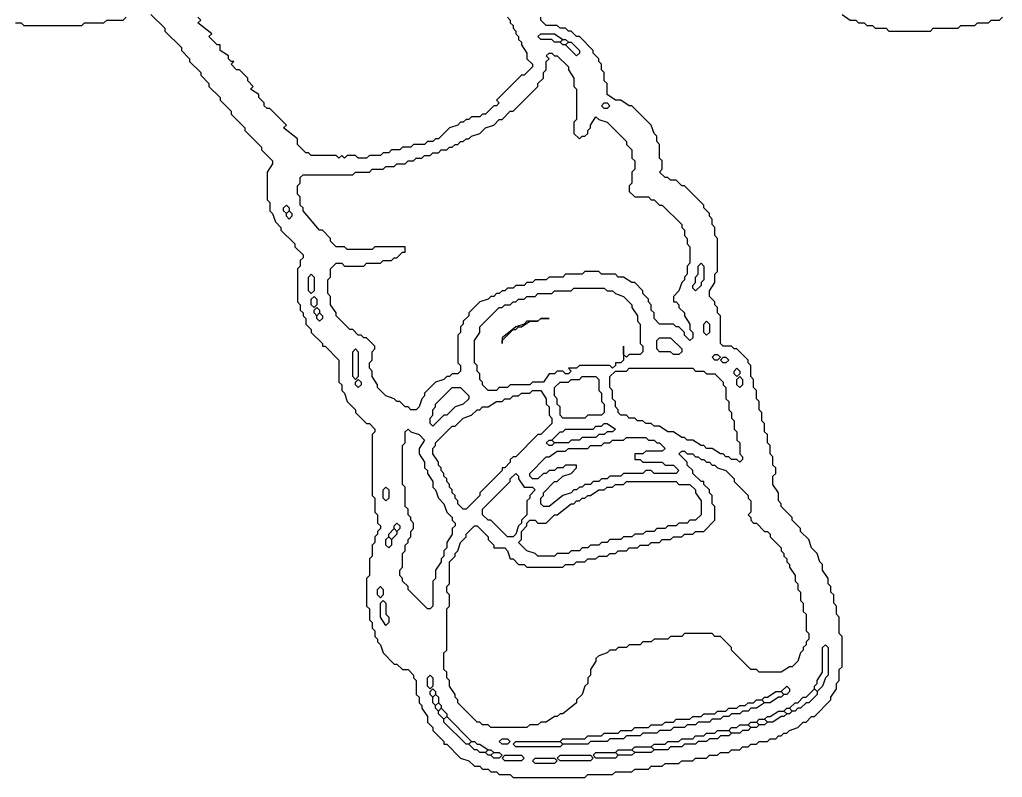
# Model space of a CAD drawing. Header units: millimetres. Extents: x 2 to 58.7, y 4.2 to 84.
# Drawn here: x 21.36 to 42.9, y 4.18 to 20.8 of the extents above; entities that cross this region are included whole.
import ezdxf

# ---------------------------------------------------------------- set-up
doc = ezdxf.new("R2010")
doc.units = ezdxf.units.MM
doc.layers.add('RAISED_METAL', color=7, linetype='Continuous')

msp = doc.modelspace()

# ---------------------------------------------------------------- linework, layer by layer
at = {"layer": 'RAISED_METAL'}
for points in [[(24.24, 20.909), (24.543, 20.606), (24.543, 20.545), (24.906, 20.182), (24.906, 20.121), (25.088, 19.939), (25.088, 19.879), (25.33, 19.636), (25.33, 19.576), (25.512, 19.394), (25.512, 19.333), (25.755, 19.091), (25.755, 19.03), (25.997, 18.788), (25.997, 18.727), (26.3, 18.424), (26.3, 18.364), (26.664, 18), (26.664, 17.939), (26.906, 17.697), (26.906, 17.636), (26.785, 17.455), (26.785, 16.848), (26.845, 16.788), (26.845, 16.606), (26.906, 16.545), (26.967, 16.364), (27.088, 16.242), (27.088, 16.182), (27.391, 15.879), (27.391, 15.818), (27.573, 15.636), (27.573, 15.576), (27.512, 15.515), (27.512, 15.394), (27.451, 15.333), (27.451, 14.606), (27.512, 14.545), (27.512, 14.424), (27.573, 14.364), (27.573, 14.303), (27.633, 14.242), (27.633, 14.121), (27.754, 14), (27.754, 13.939), (27.997, 13.697), (27.997, 13.636), (28.057, 13.636), (28.36, 13.333), (28.36, 12.848), (28.421, 12.788), (28.421, 12.667), (28.482, 12.606), (28.542, 12.424), (28.724, 12.242), (28.724, 12.182), (28.966, 11.939), (29.027, 11.939), (29.148, 11.818), (29.148, 11.758), (29.088, 11.697), (29.088, 10.364), (29.148, 10.303), (29.148, 10), (29.209, 9.939), (29.209, 9.758), (29.269, 9.697), (29.269, 9.636), (29.209, 9.576), (29.209, 9.515), (29.148, 9.455), (29.148, 9.333), (29.088, 9.273), (29.088, 9.03), (29.027, 8.97), (29.027, 8.606), (28.966, 8.545), (28.966, 7.939), (29.027, 7.879), (29.027, 7.636), (29.088, 7.576), (29.088, 7.455), (29.148, 7.394), (29.148, 7.273), (29.209, 7.212), (29.209, 7.152), (29.269, 7.091), (29.33, 6.909), (29.572, 6.667), (29.633, 6.667), (29.754, 6.545), (29.875, 6.545), (29.997, 6.424), (29.997, 6.364), (30.057, 6.303), (30.057, 6), (30.118, 5.939), (30.118, 5.818), (30.178, 5.758), (30.178, 5.697), (30.3, 5.515), (30.3, 5.394), (30.421, 5.273), (30.421, 5.212), (30.663, 4.97), (30.663, 4.909), (30.724, 4.909), (31.027, 4.606), (31.209, 4.545), (31.33, 4.424), (31.451, 4.424), (31.511, 4.364), (31.633, 4.364), (31.693, 4.303), (31.814, 4.303), (31.875, 4.242), (32.117, 4.242), (32.178, 4.182), (33.754, 4.182), (33.814, 4.242), (34.36, 4.242), (34.42, 4.303), (34.784, 4.303), (34.844, 4.364), (35.147, 4.364), (35.208, 4.424), (35.45, 4.424), (35.511, 4.485), (35.814, 4.485), (35.875, 4.545), (36.117, 4.545), (36.178, 4.606), (36.42, 4.606), (36.481, 4.667), (36.662, 4.667), (36.723, 4.727), (36.905, 4.727), (36.965, 4.788), (37.147, 4.788), (37.208, 4.848), (37.329, 4.848), (37.39, 4.909), (37.511, 4.909), (37.571, 4.97), (37.753, 4.97), (37.814, 5.03), (37.935, 5.03), (37.996, 5.091), (38.056, 5.091), (38.117, 5.152), (38.177, 5.152), (38.238, 5.212), (38.42, 5.273), (38.541, 5.394), (38.601, 5.394), (38.723, 5.515), (38.783, 5.515), (39.147, 5.879), (39.147, 5.939), (39.268, 6.121), (39.268, 6.242), (39.329, 6.303), (39.329, 6.545), (39.389, 6.606), (39.389, 7.273), (39.329, 7.333), (39.329, 7.697), (39.268, 7.758), (39.268, 7.939), (39.207, 8), (39.207, 8.182), (39.147, 8.242), (39.147, 8.364), (39.086, 8.424), (39.086, 8.545), (38.965, 8.727), (38.965, 8.848), (38.904, 8.909), (38.844, 9.091), (38.723, 9.212), (38.662, 9.394), (38.48, 9.576), (38.48, 9.636), (38.299, 9.818), (38.299, 9.879), (38.056, 10.121), (38.056, 10.182), (37.996, 10.242), (37.996, 10.424), (37.874, 10.606), (37.874, 10.788), (37.935, 10.848), (37.935, 10.97), (37.874, 11.03), (37.874, 11.212), (37.814, 11.273), (37.814, 11.455), (37.753, 11.515), (37.753, 11.697), (37.693, 11.758), (37.693, 11.939), (37.632, 12), (37.632, 12.182), (37.571, 12.242), (37.571, 12.424), (37.511, 12.485), (37.511, 12.667), (37.45, 12.727), (37.45, 12.909), (37.39, 12.97), (37.39, 13.212), (37.329, 13.273), (37.329, 13.333), (37.087, 13.576), (37.026, 13.576), (36.965, 13.636), (36.784, 13.636), (36.723, 13.697), (36.723, 14.303), (36.662, 14.364), (36.662, 14.485), (36.602, 14.545), (36.602, 14.606), (36.481, 14.727), (36.481, 14.848), (36.602, 15.03), (36.602, 15.212), (36.662, 15.273), (36.662, 16), (36.602, 16.061), (36.602, 16.242), (36.541, 16.303), (36.541, 16.424), (36.481, 16.485), (36.481, 16.545), (36.359, 16.667), (36.359, 16.727), (35.935, 17.152), (35.875, 17.152), (35.753, 17.273), (35.632, 17.273), (35.572, 17.333), (35.511, 17.333), (35.39, 17.455), (35.45, 17.515), (35.45, 17.697), (35.39, 17.758), (35.39, 18.061), (35.329, 18.121), (35.329, 18.242), (35.269, 18.303), (35.208, 18.485), (34.784, 18.909), (34.723, 18.909), (34.541, 19.03), (34.42, 19.03), (34.238, 19.152), (34.238, 19.394), (34.178, 19.455), (34.178, 19.636), (34.117, 19.697), (34.117, 19.818), (34.057, 19.879), (34.057, 19.939), (33.935, 20.061), (33.935, 20.121), (33.632, 20.424), (33.572, 20.424), (33.451, 20.545), (33.39, 20.545), (33.329, 20.606), (33.208, 20.606), (33.148, 20.667), (32.905, 20.667), (32.784, 20.788), (32.784, 20.848)], [(39.389, 20.909), (39.571, 20.788), (39.692, 20.788), (39.753, 20.727), (39.874, 20.727), (39.935, 20.667), (40.056, 20.667), (40.116, 20.606), (40.359, 20.606), (40.419, 20.545), (41.328, 20.545), (41.389, 20.606), (41.934, 20.606), (41.995, 20.667), (42.298, 20.667), (42.359, 20.727), (42.601, 20.727), (42.662, 20.788), (42.843, 20.788), (42.904, 20.848)], [(21.27, 20.727), (21.392, 20.727), (21.452, 20.667), (22.725, 20.667), (22.785, 20.727), (23.21, 20.727), (23.27, 20.788), (23.634, 20.788), (23.694, 20.848)], [(32.057, 20.848), (32.117, 20.788), (32.117, 20.727), (32.178, 20.667), (32.178, 20.606), (32.239, 20.545), (32.239, 20.485), (32.299, 20.424), (32.299, 20.364), (32.36, 20.303), (32.36, 20.242), (32.481, 20.061), (32.481, 19.939), (32.602, 19.818), (32.602, 19.758), (32.42, 19.576), (32.36, 19.576), (31.814, 19.03), (31.875, 18.97), (31.814, 18.909), (31.754, 18.909), (31.572, 18.727), (31.511, 18.727), (31.451, 18.667), (31.269, 18.667), (31.209, 18.606), (31.148, 18.606), (31.087, 18.545), (31.027, 18.545), (30.966, 18.485), (30.784, 18.424), (30.542, 18.182), (30.481, 18.182), (30.421, 18.121), (30.3, 18.121), (30.239, 18.061), (29.997, 18.061), (29.936, 18), (29.754, 18), (29.694, 17.939), (29.512, 17.939), (29.451, 17.879), (29.33, 17.879), (29.269, 17.818), (29.027, 17.818), (28.966, 17.758), (28.785, 17.758), (28.724, 17.818), (28.542, 17.818), (28.482, 17.758), (28.421, 17.818), (28.36, 17.758), (28.3, 17.818), (27.754, 17.818), (27.694, 17.879), (27.633, 17.879), (27.451, 18.061), (27.451, 18.182), (27.148, 18.424), (27.209, 18.485), (26.845, 18.848), (26.785, 18.848), (26.724, 18.909), (26.724, 18.97), (26.603, 19.091), (26.603, 19.152), (26.421, 19.273), (26.482, 19.333), (26.361, 19.455), (26.361, 19.515), (26.179, 19.697), (26.118, 19.697), (25.997, 19.818), (26.058, 19.879), (25.997, 19.879), (25.936, 19.939), (25.936, 20), (25.755, 20.121), (25.755, 20.242), (25.694, 20.242), (25.512, 20.424), (25.573, 20.485), (25.27, 20.727), (25.33, 20.788), (25.27, 20.848)]]:
    msp.add_lwpolyline(points, dxfattribs=at)
for points in [[(32.723, 20.424), (32.784, 20.485), (33.087, 20.485), (33.269, 20.364), (33.208, 20.303), (33.087, 20.303), (33.026, 20.364), (32.784, 20.364)], [(33.208, 20.303), (33.269, 20.364), (33.329, 20.364), (33.39, 20.303), (33.329, 20.242), (33.269, 20.242)], [(33.329, 20.242), (33.39, 20.303), (33.451, 20.303), (33.632, 20.121), (33.632, 20.061), (33.572, 20)], [(33.026, 20.061), (33.087, 20), (33.148, 20), (33.39, 19.758), (33.39, 19.697), (33.511, 19.515), (33.511, 19.333), (33.572, 19.273), (33.572, 18.606), (33.511, 18.545), (33.511, 18.303), (33.632, 18.182), (33.693, 18.242), (33.754, 18.242), (33.814, 18.303), (33.814, 18.364), (33.875, 18.424), (33.875, 18.485), (33.996, 18.667), (34.057, 18.606), (34.238, 18.545), (34.663, 18.121), (34.663, 18.061), (34.784, 17.939), (34.784, 17.758), (34.844, 17.697), (34.844, 17.515), (34.784, 17.455), (34.784, 17.212), (34.723, 17.152), (34.723, 17.03), (34.844, 16.909), (35.147, 16.909), (35.208, 16.848), (35.269, 16.848), (35.39, 16.727), (35.45, 16.727), (35.875, 16.303), (35.875, 16.242), (35.935, 16.182), (35.935, 16.061), (35.996, 16), (35.996, 15.879), (36.056, 15.818), (36.056, 15.455), (35.996, 15.394), (35.996, 15.212), (35.935, 15.152), (35.935, 15.091), (35.875, 15.03), (35.814, 14.848), (35.693, 14.727), (35.693, 14.606), (35.753, 14.606), (35.814, 14.545), (35.814, 14.485), (35.935, 14.364), (35.935, 14.303), (36.056, 14.121), (36.056, 14), (36.117, 13.939), (36.117, 13.818), (36.056, 13.758), (35.935, 13.879), (35.935, 13.939), (35.814, 14.061), (35.753, 14.061), (35.693, 14.121), (35.39, 14.121), (35.269, 14.242), (35.269, 14.364), (35.208, 14.424), (35.208, 14.545), (35.147, 14.606), (35.147, 14.667), (35.026, 14.788), (35.026, 14.848), (34.844, 15.03), (34.784, 15.03), (34.602, 15.152), (34.481, 15.152), (34.42, 15.212), (34.117, 15.212), (34.057, 15.273), (33.754, 15.273), (33.693, 15.212), (33.329, 15.212), (33.269, 15.152), (32.966, 15.152), (32.905, 15.091), (32.663, 15.091), (32.602, 15.03), (32.481, 15.03), (32.42, 14.97), (32.239, 14.97), (32.178, 14.909), (32.057, 14.909), (31.996, 14.848), (31.936, 14.848), (31.875, 14.788), (31.814, 14.788), (31.754, 14.727), (31.693, 14.727), (31.633, 14.667), (31.451, 14.606), (31.209, 14.364), (31.209, 14.303), (31.087, 14.182), (31.087, 14.121), (31.027, 14.061), (31.027, 13.939), (30.966, 13.879), (30.966, 13.273), (31.027, 13.212), (31.027, 13.091), (30.966, 13.03), (30.845, 13.03), (30.784, 12.97), (30.724, 12.97), (30.663, 12.909), (30.481, 12.848), (30.239, 12.606), (30.239, 12.545), (30.178, 12.485), (30.118, 12.303), (30.057, 12.242), (29.936, 12.242), (29.875, 12.303), (29.815, 12.303), (29.694, 12.424), (29.633, 12.424), (29.572, 12.485), (29.391, 12.545), (29.209, 12.727), (29.209, 12.788), (29.088, 12.97), (29.088, 13.091), (29.027, 13.152), (29.027, 13.273), (29.088, 13.333), (29.088, 13.515), (29.148, 13.576), (29.148, 13.636), (28.966, 13.818), (28.906, 13.818), (28.845, 13.879), (28.785, 13.879), (28.663, 14), (28.603, 14), (28.3, 14.303), (28.3, 14.364), (28.179, 14.545), (28.179, 14.727), (28.118, 14.788), (28.118, 15.091), (28.179, 15.152), (28.179, 15.333), (28.3, 15.455), (28.421, 15.455), (28.482, 15.394), (28.906, 15.394), (28.966, 15.455), (29.269, 15.455), (29.33, 15.515), (29.512, 15.515), (29.572, 15.576), (29.633, 15.576), (29.754, 15.697), (29.815, 15.697), (29.815, 15.818), (29.148, 15.818), (29.088, 15.758), (28.542, 15.758), (28.482, 15.818), (28.3, 15.818), (28.179, 15.939), (28.179, 16), (27.997, 16.182), (27.936, 16.182), (27.573, 16.606), (27.573, 16.667), (27.512, 16.727), (27.512, 16.909), (27.451, 16.97), (27.451, 17.152), (27.512, 17.212), (27.512, 17.333), (27.573, 17.394), (28.663, 17.394), (28.724, 17.455), (29.027, 17.455), (29.088, 17.515), (29.33, 17.515), (29.391, 17.576), (29.572, 17.576), (29.633, 17.636), (29.815, 17.636), (29.875, 17.697), (29.997, 17.697), (30.057, 17.758), (30.178, 17.758), (30.239, 17.818), (30.36, 17.818), (30.421, 17.879), (30.542, 17.879), (30.603, 17.939), (30.724, 17.939), (30.784, 18), (30.845, 18), (30.906, 18.061), (30.966, 18.061), (31.027, 18.121), (31.087, 18.121), (31.148, 18.182), (31.209, 18.182), (31.269, 18.242), (31.451, 18.303), (31.572, 18.424), (31.754, 18.485), (31.875, 18.606), (31.936, 18.606), (32.117, 18.788), (32.178, 18.788), (32.723, 19.333), (32.723, 19.394), (32.845, 19.515), (32.845, 19.636), (32.905, 19.697), (32.905, 19.879), (32.966, 19.939), (32.905, 20), (32.966, 20.061)], [(34.117, 18.909), (34.178, 18.97), (34.238, 18.97), (34.299, 18.909), (34.238, 18.848), (34.178, 18.848)], [(27.148, 16.667), (27.209, 16.727), (27.27, 16.667), (27.27, 16.606), (27.209, 16.545), (27.148, 16.606)], [(27.209, 16.545), (27.27, 16.606), (27.33, 16.545), (27.33, 16.485), (27.27, 16.424), (27.209, 16.485)], [(36.299, 15.455), (36.359, 15.394), (36.359, 15.091), (36.299, 15.03), (36.299, 14.97), (36.178, 14.848), (36.117, 14.909), (36.117, 14.97), (36.178, 15.03), (36.178, 15.152), (36.238, 15.212), (36.238, 15.394)], [(27.754, 15.212), (27.815, 15.152), (27.815, 14.848), (27.754, 14.788), (27.694, 14.848), (27.694, 15.152)], [(34.784, 14.545), (34.784, 14.485), (34.905, 14.303), (34.905, 14.182), (34.966, 14.121), (34.966, 13.697), (35.026, 13.636), (35.026, 13.515), (34.966, 13.455), (34.723, 13.455), (34.663, 13.394), (34.602, 13.455), (34.602, 13.636), (34.602, 13.333), (34.541, 13.273), (34.42, 13.273), (34.42, 13.212), (34.36, 13.152), (34.299, 13.212), (33.632, 13.212), (33.572, 13.152), (33.39, 13.152), (33.451, 13.091), (33.39, 13.03), (33.329, 13.03), (33.269, 13.091), (33.148, 13.091), (33.087, 13.03), (32.966, 13.03), (32.845, 12.848), (32.602, 12.848), (32.542, 12.788), (32.117, 12.788), (32.057, 12.727), (31.875, 12.727), (31.814, 12.667), (31.633, 12.667), (31.511, 12.788), (31.511, 12.848), (31.451, 12.909), (31.451, 13.03), (31.39, 13.091), (31.39, 13.212), (31.33, 13.273), (31.33, 13.758), (31.451, 13.939), (31.451, 14.061), (31.875, 14.485), (31.936, 14.485), (31.996, 14.545), (32.117, 14.545), (32.178, 14.606), (32.239, 14.606), (32.299, 14.667), (32.42, 14.667), (32.481, 14.727), (32.663, 14.727), (32.723, 14.788), (33.026, 14.788), (33.087, 14.848), (33.451, 14.848), (33.511, 14.909), (34.178, 14.909), (34.238, 14.848), (34.36, 14.848), (34.42, 14.788), (34.602, 14.727)], [(27.815, 14.727), (27.876, 14.667), (27.876, 14.545), (27.815, 14.485), (27.754, 14.545), (27.754, 14.667)], [(27.815, 14.424), (27.876, 14.485), (27.936, 14.424), (27.936, 14.364), (27.876, 14.303), (27.815, 14.364)], [(27.876, 14.303), (27.936, 14.364), (27.997, 14.303), (27.997, 14.242), (27.936, 14.182), (27.876, 14.242)], [(32.966, 14.242), (32.784, 14.242), (32.723, 14.182), (32.481, 14.182), (32.42, 14.121), (32.239, 14.061), (31.936, 13.818), (31.936, 13.697), (31.936, 13.758), (32.178, 14), (32.239, 14), (32.299, 14.061), (32.36, 14.061), (32.542, 14.182), (32.723, 14.182), (32.784, 14.242)], [(36.42, 14.182), (36.481, 14.121), (36.481, 13.939), (36.42, 13.879), (36.359, 13.939), (36.359, 14.121)], [(35.329, 13.758), (35.39, 13.818), (35.632, 13.818), (35.875, 13.576), (35.875, 13.515), (35.814, 13.455), (35.693, 13.455), (35.632, 13.515), (35.39, 13.515), (35.329, 13.576)], [(28.724, 13.576), (28.785, 13.515), (28.785, 12.97), (28.724, 12.909), (28.663, 12.97), (28.663, 13.515)], [(36.541, 13.394), (36.602, 13.455), (36.662, 13.455), (36.723, 13.394), (36.662, 13.333), (36.602, 13.333)], [(36.723, 13.333), (36.784, 13.394), (36.844, 13.394), (36.905, 13.333), (36.844, 13.273), (36.784, 13.273)], [(34.299, 12.97), (34.42, 13.091), (34.663, 13.091), (34.723, 13.152), (36.117, 13.152), (36.178, 13.091), (36.359, 13.091), (36.42, 13.03), (36.602, 13.03), (36.784, 12.848), (36.784, 12.788), (36.844, 12.727), (36.844, 12.485), (36.905, 12.424), (36.905, 12.242), (36.965, 12.182), (36.965, 12.061), (37.026, 12), (37.026, 11.818), (37.087, 11.758), (37.087, 11.576), (37.147, 11.515), (37.147, 11.273), (37.208, 11.212), (37.208, 11.152), (37.147, 11.091), (37.087, 11.152), (36.965, 11.152), (36.905, 11.212), (36.844, 11.212), (36.784, 11.273), (36.723, 11.273), (36.541, 11.394), (36.42, 11.394), (36.359, 11.455), (36.299, 11.455), (36.117, 11.576), (35.996, 11.576), (35.935, 11.636), (35.875, 11.636), (35.693, 11.758), (35.572, 11.758), (35.39, 11.879), (35.269, 11.879), (35.208, 11.939), (35.087, 11.939), (35.026, 12), (34.905, 12), (34.844, 12.061), (34.723, 12.061), (34.663, 12.121), (34.541, 12.121), (34.481, 12.182), (34.481, 12.242), (34.42, 12.303), (34.42, 12.424), (34.36, 12.485), (34.36, 12.667), (34.299, 12.727)], [(37.026, 13.091), (37.087, 13.152), (37.147, 13.091), (37.147, 13.03), (37.087, 12.97), (37.026, 13.03)], [(33.087, 12.727), (33.208, 12.848), (33.39, 12.848), (33.451, 12.909), (33.632, 12.909), (33.693, 12.97), (33.996, 12.97), (34.057, 12.909), (34.057, 12.667), (34.117, 12.606), (34.117, 12.424), (34.178, 12.364), (34.178, 12.182), (34.117, 12.121), (33.814, 12.121), (33.754, 12.061), (33.269, 12.061), (33.208, 12.121), (33.208, 12.303), (33.148, 12.364), (33.148, 12.485), (33.087, 12.545)], [(37.147, 12.97), (37.208, 12.909), (37.208, 12.788), (37.147, 12.727), (37.087, 12.788), (37.087, 12.909)], [(28.724, 12.848), (28.785, 12.909), (28.845, 12.848), (28.845, 12.788), (28.785, 12.727), (28.724, 12.788)], [(31.027, 12.727), (31.209, 12.545), (31.209, 12.485), (31.087, 12.364), (30.906, 12.303), (30.724, 12.121), (30.663, 12.121), (30.421, 11.879), (30.36, 11.939), (30.36, 12.061), (30.421, 12.121), (30.421, 12.242), (30.481, 12.303), (30.481, 12.364), (30.845, 12.727)], [(32.784, 12.667), (32.905, 12.485), (32.905, 12.364), (32.966, 12.303), (32.966, 12.121), (33.026, 12.061), (33.026, 11.939), (32.784, 11.697), (32.723, 11.697), (32.239, 11.212), (32.178, 11.212), (32.117, 11.152), (32.117, 11.091), (31.996, 10.97), (31.936, 10.97), (31.936, 10.909), (31.451, 10.424), (31.451, 10.364), (31.148, 10.061), (31.087, 10.061), (30.966, 10.182), (30.966, 10.242), (30.906, 10.303), (30.906, 10.364), (30.845, 10.424), (30.845, 10.485), (30.784, 10.545), (30.784, 10.606), (30.724, 10.667), (30.724, 10.727), (30.663, 10.788), (30.663, 10.848), (30.603, 10.909), (30.603, 10.97), (30.542, 11.03), (30.542, 11.091), (30.421, 11.273), (30.421, 11.394), (30.481, 11.455), (30.481, 11.515), (30.845, 11.879), (30.906, 11.879), (31.087, 12.061), (31.269, 12.121), (31.39, 12.242), (31.451, 12.242), (31.511, 12.303), (31.633, 12.303), (31.814, 12.424), (31.936, 12.424), (31.996, 12.485), (32.117, 12.485), (32.178, 12.545), (32.299, 12.545), (32.36, 12.606), (32.542, 12.606), (32.602, 12.667)], [(34.42, 11.818), (34.36, 11.758), (34.238, 11.758), (34.178, 11.697), (34.057, 11.697), (33.996, 11.636), (33.693, 11.636), (33.632, 11.576), (33.451, 11.576), (33.39, 11.515), (33.087, 11.515), (33.026, 11.576), (33.208, 11.758), (33.269, 11.758), (33.329, 11.818), (33.935, 11.818), (33.996, 11.879), (34.117, 11.879), (34.178, 11.939), (34.238, 11.939)], [(29.875, 11.818), (29.936, 11.758), (30.118, 11.697), (30.239, 11.576), (30.118, 11.394), (30.118, 11.273), (30.239, 11.091), (30.239, 10.97), (30.3, 10.909), (30.3, 10.848), (30.421, 10.667), (30.421, 10.545), (30.481, 10.485), (30.542, 10.303), (30.663, 10.182), (30.724, 10), (30.845, 9.879), (30.845, 9.818), (30.906, 9.758), (30.906, 9.697), (30.845, 9.636), (30.845, 9.515), (30.724, 9.333), (30.724, 9.212), (30.663, 9.152), (30.663, 9.03), (30.603, 8.97), (30.603, 8.909), (30.481, 8.727), (30.481, 8.545), (30.421, 8.485), (30.421, 7.939), (30.36, 7.879), (30.3, 7.879), (29.875, 8.303), (29.875, 8.364), (29.754, 8.485), (29.754, 8.545), (29.694, 8.606), (29.694, 8.727), (29.754, 8.788), (29.754, 9.091), (29.815, 9.152), (29.815, 9.273), (29.875, 9.333), (29.875, 9.394), (29.936, 9.455), (29.936, 9.576), (29.997, 9.636), (29.997, 9.758), (29.936, 9.818), (29.936, 9.879), (29.875, 9.939), (29.875, 10.061), (29.815, 10.121), (29.815, 10.545), (29.754, 10.606), (29.754, 11.455), (29.815, 11.515), (29.815, 11.758)], [(35.814, 10.909), (35.753, 10.848), (35.269, 10.848), (35.208, 10.909), (35.087, 10.909), (35.026, 10.848), (34.602, 10.848), (34.541, 10.788), (34.299, 10.788), (34.238, 10.727), (34.117, 10.727), (34.057, 10.667), (33.935, 10.667), (33.875, 10.606), (33.754, 10.606), (33.693, 10.545), (33.632, 10.545), (33.572, 10.485), (33.511, 10.485), (33.451, 10.424), (33.269, 10.364), (32.966, 10.121), (32.845, 10.121), (32.784, 10.182), (32.784, 10.303), (32.845, 10.364), (32.845, 10.424), (33.087, 10.667), (33.148, 10.667), (33.269, 10.788), (33.451, 10.848), (33.572, 10.97), (33.572, 11.03), (33.329, 11.03), (33.269, 10.97), (33.148, 10.97), (33.087, 10.909), (32.966, 10.909), (32.905, 10.848), (32.845, 10.848), (32.723, 10.727), (32.602, 10.727), (32.542, 10.788), (32.542, 10.848), (32.905, 11.212), (32.966, 11.212), (33.148, 11.333), (33.329, 11.333), (33.39, 11.394), (33.814, 11.394), (33.875, 11.455), (34.117, 11.455), (34.178, 11.515), (34.299, 11.515), (34.36, 11.576), (34.602, 11.576), (34.663, 11.636), (35.087, 11.636), (35.147, 11.576), (35.269, 11.576), (35.329, 11.515), (35.39, 11.515), (35.511, 11.394), (35.45, 11.333), (35.087, 11.333), (35.026, 11.273), (34.844, 11.273), (34.844, 11.152), (34.966, 11.152), (35.026, 11.091), (35.45, 11.091), (35.511, 11.03), (35.693, 11.03)], [(32.905, 11.515), (32.966, 11.576), (33.026, 11.576), (33.087, 11.515), (33.026, 11.455), (32.966, 11.455)], [(37.026, 10.727), (37.026, 10.667), (37.329, 10.364), (37.329, 10.303), (37.39, 10.242), (37.39, 10), (37.329, 9.939), (37.39, 9.879), (37.39, 9.818), (37.45, 9.758), (37.511, 9.758), (37.693, 9.576), (37.753, 9.576), (37.814, 9.515), (37.814, 9.455), (38.056, 9.212), (38.056, 9.152), (38.117, 9.091), (38.117, 9.03), (38.177, 8.97), (38.177, 8.909), (38.238, 8.848), (38.238, 8.788), (38.359, 8.606), (38.359, 8.485), (38.42, 8.424), (38.42, 8.303), (38.48, 8.242), (38.48, 8.061), (38.541, 8), (38.541, 7.818), (38.601, 7.758), (38.601, 7.394), (38.662, 7.333), (38.662, 7.212), (38.601, 7.152), (38.601, 7.091), (38.541, 7.03), (38.541, 6.97), (38.48, 6.909), (38.42, 6.727), (38.299, 6.606), (38.238, 6.606), (38.056, 6.485), (37.571, 6.485), (37.511, 6.545), (37.39, 6.545), (36.965, 6.97), (36.965, 7.03), (36.723, 7.273), (36.602, 7.273), (36.541, 7.333), (35.935, 7.333), (35.875, 7.273), (35.632, 7.273), (35.572, 7.212), (35.269, 7.212), (35.208, 7.152), (35.026, 7.152), (34.966, 7.091), (34.723, 7.091), (34.663, 7.03), (34.481, 7.03), (34.42, 6.97), (34.299, 6.97), (34.238, 6.909), (34.057, 6.848), (33.996, 6.788), (33.996, 6.727), (33.875, 6.545), (33.875, 6.424), (33.814, 6.364), (33.814, 6.242), (33.754, 6.182), (33.693, 6), (33.572, 5.879), (33.572, 5.818), (33.269, 5.576), (33.208, 5.576), (33.148, 5.515), (33.087, 5.515), (32.905, 5.394), (32.784, 5.394), (32.723, 5.333), (32.542, 5.333), (32.481, 5.273), (31.693, 5.273), (31.633, 5.333), (31.511, 5.333), (31.451, 5.394), (31.39, 5.394), (30.966, 5.818), (30.966, 5.879), (30.906, 5.939), (30.906, 6), (30.784, 6.182), (30.784, 6.303), (30.724, 6.364), (30.724, 6.485), (30.663, 6.545), (30.663, 6.909), (30.724, 6.97), (30.724, 7.879), (30.784, 7.939), (30.784, 8.182), (30.724, 8.242), (30.724, 8.364), (30.784, 8.424), (30.784, 8.909), (30.906, 9.03), (30.906, 9.091), (30.966, 9.152), (31.027, 9.333), (31.148, 9.455), (31.148, 9.515), (31.33, 9.697), (31.39, 9.697), (31.633, 9.455), (31.633, 9.394), (31.754, 9.273), (31.754, 9.212), (31.996, 9.212), (32.057, 9.152), (32.117, 8.97), (32.178, 8.97), (32.299, 8.848), (32.42, 8.848), (32.481, 8.788), (33.269, 8.788), (33.329, 8.848), (33.511, 8.848), (33.572, 8.909), (33.754, 8.909), (33.814, 8.97), (33.996, 8.97), (34.057, 9.03), (34.238, 9.03), (34.299, 9.091), (34.42, 9.091), (34.481, 9.152), (34.663, 9.152), (34.723, 9.212), (34.905, 9.212), (34.966, 9.273), (35.147, 9.273), (35.208, 9.333), (35.39, 9.333), (35.45, 9.394), (35.632, 9.394), (35.693, 9.455), (35.875, 9.455), (35.935, 9.515), (36.117, 9.515), (36.178, 9.576), (36.359, 9.576), (36.602, 9.818), (36.602, 10.121), (36.541, 10.182), (36.541, 10.364), (36.481, 10.424), (36.481, 10.485), (36.359, 10.606), (36.359, 10.667), (36.299, 10.667), (36.117, 10.848), (36.117, 10.909), (35.996, 11.03), (35.996, 11.091), (35.814, 11.273), (35.875, 11.333), (35.935, 11.333), (35.996, 11.273), (36.117, 11.273), (36.178, 11.212), (36.238, 11.212), (36.299, 11.152), (36.359, 11.152), (36.42, 11.091), (36.481, 11.091), (36.541, 11.03), (36.602, 11.03), (36.662, 10.97), (36.844, 10.909)], [(32.239, 10.848), (32.299, 10.788), (32.299, 10.727), (32.42, 10.545), (32.602, 10.545), (32.663, 10.485), (32.542, 10.364), (32.542, 10.303), (32.481, 10.242), (32.481, 9.939), (32.36, 9.818), (32.36, 9.758), (32.299, 9.697), (32.239, 9.515), (32.178, 9.455), (32.057, 9.455), (31.693, 9.818), (31.633, 9.818), (31.511, 9.939), (31.511, 10.061), (32.117, 10.667), (32.117, 10.727)], [(36.299, 10.242), (36.299, 9.939), (36.178, 9.818), (36.056, 9.818), (35.996, 9.758), (35.814, 9.758), (35.753, 9.697), (35.572, 9.697), (35.511, 9.636), (35.329, 9.636), (35.269, 9.576), (35.087, 9.576), (35.026, 9.515), (34.844, 9.515), (34.784, 9.455), (34.602, 9.455), (34.541, 9.394), (34.299, 9.394), (34.238, 9.333), (34.117, 9.333), (34.057, 9.273), (33.875, 9.273), (33.814, 9.212), (33.693, 9.212), (33.632, 9.152), (33.451, 9.152), (33.39, 9.091), (33.148, 9.091), (33.087, 9.03), (32.723, 9.03), (32.663, 9.091), (32.481, 9.152), (32.299, 9.333), (32.36, 9.394), (32.36, 9.576), (32.481, 9.697), (32.481, 9.758), (32.542, 9.818), (32.663, 9.818), (32.723, 9.758), (32.905, 9.758), (33.087, 9.939), (33.148, 9.939), (33.451, 10.182), (33.511, 10.182), (33.572, 10.242), (33.632, 10.242), (33.693, 10.303), (33.754, 10.303), (33.814, 10.364), (33.875, 10.364), (34.057, 10.485), (34.178, 10.485), (34.238, 10.545), (34.36, 10.545), (34.42, 10.606), (34.602, 10.606), (34.663, 10.667), (35.753, 10.667), (35.814, 10.606), (36.056, 10.606), (36.178, 10.485), (36.178, 10.424)], [(29.391, 10.545), (29.451, 10.485), (29.451, 10.303), (29.391, 10.242), (29.33, 10.303), (29.33, 10.485)], [(29.572, 9.697), (29.633, 9.758), (29.694, 9.697), (29.694, 9.636), (29.633, 9.576), (29.572, 9.636)], [(29.572, 9.636), (29.633, 9.576), (29.633, 9.515), (29.512, 9.394), (29.451, 9.455), (29.451, 9.515)], [(29.451, 9.455), (29.512, 9.394), (29.512, 9.273), (29.451, 9.212), (29.391, 9.273), (29.391, 9.394)], [(29.269, 8.364), (29.33, 8.303), (29.33, 8.182), (29.269, 8.121), (29.209, 8.182), (29.209, 8.303)], [(29.33, 8.061), (29.391, 8), (29.391, 7.758), (29.451, 7.697), (29.451, 7.576), (29.391, 7.515), (29.269, 7.697), (29.269, 8)], [(39.026, 7.091), (39.086, 7.03), (39.086, 6.424), (39.026, 6.364), (38.965, 6.182), (38.844, 6.061), (38.783, 6.121), (38.783, 6.182), (38.844, 6.242), (38.844, 6.303), (38.965, 6.485), (38.965, 7.03)], [(30.36, 6.424), (30.421, 6.364), (30.421, 6.182), (30.36, 6.121), (30.3, 6.182), (30.3, 6.364)], [(30.36, 6.061), (30.421, 6.121), (30.481, 6.061), (30.481, 6), (30.421, 5.939), (30.36, 6)], [(38.117, 6), (38.056, 5.939), (37.996, 5.939), (37.814, 5.818), (37.693, 5.818), (37.632, 5.879), (37.693, 5.939), (37.753, 5.939), (37.935, 6.061), (38.056, 6.061)], [(38.056, 6.061), (38.177, 6.182), (38.238, 6.121), (38.238, 6.061), (38.177, 6), (38.117, 6)], [(38.844, 6.061), (38.844, 6), (38.662, 5.818), (38.601, 5.818), (38.48, 5.697), (38.42, 5.697), (38.359, 5.636), (38.299, 5.636), (38.238, 5.697), (38.359, 5.818), (38.42, 5.818), (38.541, 5.939), (38.601, 5.939), (38.783, 6.121)], [(30.481, 6), (30.542, 5.939), (30.542, 5.818), (30.481, 5.758), (30.421, 5.818), (30.421, 5.939)], [(30.481, 5.758), (30.542, 5.818), (30.603, 5.758), (30.603, 5.697), (30.542, 5.636), (30.481, 5.697)], [(37.693, 5.818), (37.511, 5.697), (37.39, 5.697), (37.329, 5.636), (37.208, 5.636), (37.147, 5.576), (36.965, 5.576), (36.905, 5.515), (36.784, 5.515), (36.723, 5.455), (36.541, 5.455), (36.481, 5.394), (36.238, 5.394), (36.178, 5.333), (35.996, 5.333), (35.935, 5.273), (35.693, 5.273), (35.632, 5.212), (35.39, 5.212), (35.329, 5.152), (35.026, 5.152), (34.966, 5.091), (34.663, 5.091), (34.602, 5.03), (34.299, 5.03), (34.238, 4.97), (33.875, 4.97), (33.814, 4.909), (33.269, 4.909), (33.208, 4.97), (33.269, 5.03), (33.754, 5.03), (33.814, 5.091), (34.117, 5.091), (34.178, 5.152), (34.481, 5.152), (34.541, 5.212), (34.784, 5.212), (34.844, 5.273), (35.147, 5.273), (35.208, 5.333), (35.45, 5.333), (35.511, 5.394), (35.693, 5.394), (35.753, 5.455), (36.056, 5.455), (36.117, 5.515), (36.299, 5.515), (36.359, 5.576), (36.602, 5.576), (36.662, 5.636), (36.844, 5.636), (36.905, 5.697), (37.087, 5.697), (37.147, 5.758), (37.268, 5.758), (37.329, 5.818), (37.45, 5.818), (37.511, 5.879), (37.632, 5.879)], [(30.542, 5.636), (30.603, 5.697), (30.724, 5.576), (30.724, 5.515), (30.663, 5.455), (30.542, 5.576)], [(38.177, 5.576), (38.117, 5.515), (38.056, 5.515), (37.874, 5.394), (37.753, 5.394), (37.693, 5.455), (37.753, 5.515), (37.814, 5.515), (37.996, 5.636), (38.117, 5.636)], [(38.117, 5.636), (38.177, 5.697), (38.238, 5.697), (38.299, 5.636), (38.238, 5.576), (38.177, 5.576)], [(30.663, 5.455), (30.724, 5.515), (31.269, 4.97), (31.209, 4.909), (31.148, 4.909), (30.663, 5.394)], [(37.329, 5.333), (37.39, 5.394), (37.511, 5.394), (37.571, 5.333), (37.511, 5.273), (37.39, 5.273)], [(37.511, 5.394), (37.571, 5.455), (37.693, 5.455), (37.753, 5.394), (37.693, 5.333), (37.571, 5.333)], [(36.965, 5.152), (36.905, 5.091), (36.723, 5.091), (36.662, 5.03), (36.481, 5.03), (36.42, 4.97), (36.238, 4.97), (36.178, 4.909), (35.935, 4.909), (35.875, 4.848), (35.632, 4.848), (35.572, 4.788), (35.269, 4.788), (35.208, 4.848), (35.269, 4.909), (35.511, 4.909), (35.572, 4.97), (35.814, 4.97), (35.875, 5.03), (36.117, 5.03), (36.178, 5.091), (36.359, 5.091), (36.42, 5.152), (36.602, 5.152), (36.662, 5.212), (36.905, 5.212)], [(36.905, 5.212), (36.965, 5.273), (37.087, 5.273), (37.147, 5.333), (37.329, 5.333), (37.39, 5.273), (37.329, 5.212), (37.208, 5.212), (37.147, 5.152), (36.965, 5.152)], [(31.209, 4.909), (31.269, 4.97), (31.33, 4.97), (31.39, 4.909), (31.451, 4.909), (31.633, 4.788), (31.572, 4.727), (31.451, 4.727), (31.39, 4.788), (31.33, 4.788)], [(31.875, 4.97), (31.936, 5.03), (32.057, 5.03), (32.117, 4.97), (32.057, 4.909), (31.936, 4.909)], [(32.178, 4.909), (32.239, 4.97), (33.208, 4.97), (33.269, 4.909), (33.208, 4.848), (32.239, 4.848)], [(31.572, 4.727), (31.633, 4.788), (31.693, 4.788), (31.754, 4.727), (31.693, 4.667), (31.633, 4.667)], [(34.42, 4.727), (34.481, 4.788), (34.784, 4.788), (34.844, 4.727), (34.784, 4.667), (34.481, 4.667)], [(34.784, 4.788), (34.844, 4.848), (35.208, 4.848), (35.269, 4.788), (35.208, 4.727), (34.844, 4.727)], [(31.693, 4.667), (31.754, 4.727), (31.875, 4.727), (31.936, 4.667), (31.875, 4.606), (31.754, 4.606)], [(31.936, 4.606), (31.996, 4.667), (32.36, 4.667), (32.42, 4.606), (32.36, 4.545), (31.996, 4.545)], [(32.602, 4.545), (32.663, 4.606), (33.087, 4.606), (33.148, 4.545), (33.087, 4.485), (32.663, 4.485)], [(33.148, 4.606), (33.208, 4.667), (33.875, 4.667), (33.935, 4.606), (33.875, 4.545), (33.208, 4.545)], [(33.935, 4.667), (33.996, 4.727), (34.42, 4.727), (34.481, 4.667), (34.42, 4.606), (33.996, 4.606)]]:
    msp.add_lwpolyline(points, close=True, dxfattribs=at)

doc.saveas('drawing.dxf')
